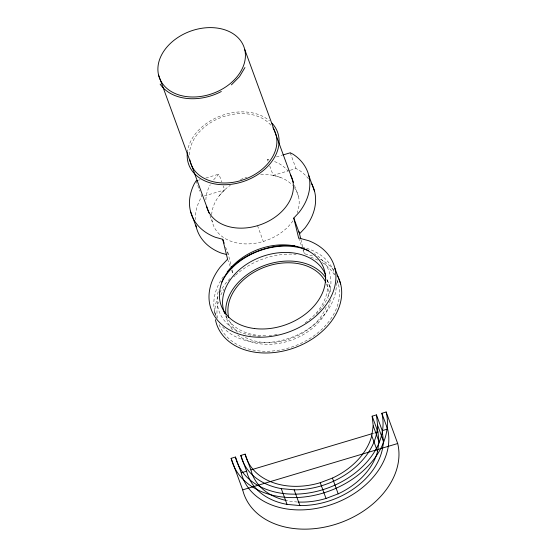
<?xml version="1.0" encoding="UTF-8"?>
<svg xmlns="http://www.w3.org/2000/svg" width="557" height="557" viewBox="0 0 557 557"><rect width="100%" height="100%" fill="white"/><g stroke="black" fill="none" stroke-linecap="round" stroke-linejoin="round"><path stroke-width="0.42" stroke-dasharray="2.79 2.09" d="M213.644 179.765L218.901 174.118L221.783 182M219.409 195.535L224.673 189.881L223.232 185.941M229.971 278.591L226.024 282.831A65.266 47.965 -20.1 0 0 219.987 292.237M198.536 180.203L200.165 179.716M205.867 178.017L218.901 174.118M268.001 161.189L267.423 159.615L269.867 158.884M276.383 156.935L282.086 155.229M204.308 195.973L224.673 189.881M269.734 165.923L273.195 175.378L289.487 170.512M290.301 170.268L296.004 168.562L298.643 169.885A61.89 45.486 -20.1 0 1 308.689 179.089M372.946 433.43L374.61 432.935M274.622 334.841L277.101 334.318M267.423 159.615L269.003 160.047M273.195 175.378L280.31 177.328M302.959 249.78L304.401 253.72L314.315 256.443M290.232 152.799L296.004 168.562M337.082 280.749L338.517 284.662M294.444 185.314L298.482 196.349M329.904 287.231L326.757 278.632A54.015 39.693 -20.1 0 1 303.579 323.896M298.629 237.957L301.803 246.626M257.522 225.682L263.287 241.446M225.613 247.183L228.495 255.064M227.583 259.193L230.18 266.288M231.621 270.229L233.063 274.169M209.975 215.559L212.363 222.09M196.092 180.934L199.845 191.183M201 194.337L201.864 196.705L200.186 199.315A61.89 45.486 -20.1 0 0 195.249 219.597M225.703 315.777L226.567 318.124M214.807 312.101L216.805 317.574M300.961 239.628L302.778 247.092M302.98 247.921L304.401 253.72M227.764 252.063L231.127 265.842M232.137 269.985L233.153 274.128M214.779 313.619A65.266 47.965 -20.1 0 1 218.574 295.224M320.352 259.172A65.266 47.965 -20.1 0 1 334.186 270.611M294.34 187.549A45.013 33.079 -20.1 0 1 297.25 212.683M292.982 220.795A45.013 33.079 -20.1 0 1 245.512 243.91A45.013 33.079 -20.1 0 1 211.799 218.873M211.688 214.724A45.013 33.079 -20.1 0 1 230.313 185.3M240.443 179.605A45.013 33.079 -20.1 0 1 246.758 177.237M260.711 174.626A45.013 33.079 -20.1 0 1 292.474 185.293M336.992 279.941A63.018 46.308 -20.1 0 1 294.576 346.015A63.018 46.308 -20.1 0 1 218.887 323.868M217.453 318.263A63.018 46.308 -20.1 0 1 218.323 302.061M220.871 294.932A63.018 46.308 -20.1 0 1 223.991 289.041M233.78 276.878A63.018 46.308 -20.1 0 1 234.977 275.736M235.583 275.179A63.018 46.308 -20.1 0 1 296.115 254.326M310.757 257.216A63.018 46.308 -20.1 0 1 317.845 260.126M322.238 262.632A63.018 46.308 -20.1 0 1 334.799 275.485M205.888 199.789A45.013 33.079 -20.1 0 1 210.274 184.785M274.538 161.565A45.013 33.079 -20.1 0 1 288.066 171.124M327.07 279.983A54.015 39.693 -20.1 0 1 330.747 293.476M330.294 299.945A54.015 39.693 -20.1 0 1 292.69 339.652A54.015 39.693 -20.1 0 1 237.769 335.056M232.513 329.946A54.015 39.693 -20.1 0 1 226.1 315.826M326.472 283.931A51.759 38.043 -20.1 0 1 328.352 298.489M326.172 307.095A51.759 38.043 -20.1 0 1 243.486 336.435M237.623 332.167A51.759 38.043 -20.1 0 1 229.414 319.871M317.775 256.06A58.513 43 -20.1 0 1 316.028 314.461M260.37 336.282A58.513 43 -20.1 0 1 218.692 289.633M314.364 253.686A58.513 43 -20.1 0 1 315.77 254.605M271.698 335.349A54.015 39.693 -20.1 0 1 269.122 335.572M265.717 335.711A54.015 39.693 -20.1 0 1 226.253 316.773M336.324 282.671A63.018 46.308 -20.1 0 1 292.481 337.013A63.018 46.308 -20.1 0 1 222.459 326.736M216.025 316.049A63.018 46.308 -20.1 0 1 223.649 276.272M301.936 247.057A63.018 46.308 -20.1 0 1 334.938 274.469M189.366 154.839A45.013 33.079 -20.1 0 1 223.74 116.559A45.013 33.079 -20.1 0 1 272.686 127.539M187.326 152.604A47.261 34.736 -20.1 0 1 220.078 116.114A47.261 34.736 -20.1 0 1 269.525 120.785M297.32 501.989A66.387 48.793 -20.1 0 1 287.134 500.68"/><path stroke-width="0.84" d="M371.763 435.811L373.204 425.813L372.16 416.176L376.469 414.888L382.234 430.652L383.348 440.942A70.892 52.1 -20.1 0 1 299.91 505.575L287.043 504.391A70.892 52.1 -20.1 0 1 246.605 471.194L240.833 455.431L245.136 454.143A66.387 48.793 -20.1 0 0 320.254 482.696L332.418 478.08A66.387 48.793 -20.1 0 0 371.763 435.811L377.535 451.574A66.387 48.793 -20.1 0 1 338.19 493.843L326.019 498.459A66.387 48.793 -20.1 0 1 298.197 502.031M377.535 451.574L378.976 441.576L377.931 431.94L372.16 416.176M244.948 67.529L239.468 76.685L231.42 84.859M197.721 180.447L196.092 180.934L194.414 183.552A61.89 45.486 -20.1 0 0 215.434 237.303L222.73 239.301L227.583 259.193L220.252 267.068A65.266 47.965 -20.1 0 0 236.384 333.156A65.266 47.965 -20.1 0 0 324.675 306.761A65.266 47.965 -20.1 0 0 308.55 240.673L298.629 237.957L293.776 218.066L299.165 212.273A61.89 45.486 -20.1 0 0 292.871 154.122L290.232 152.799L282.9 154.985M231.141 458.327L235.451 457.039A76.518 56.236 -20.1 0 0 322.023 489.944A76.518 56.236 -20.1 0 0 381.851 413.28L386.154 411.992L397.691 443.525A81.023 59.543 -20.1 0 1 334.346 524.701A81.023 59.543 -20.1 0 1 242.685 489.861L231.141 458.327A81.023 59.543 -20.1 0 0 322.809 493.168A81.023 59.543 -20.1 0 0 386.154 411.992M235.451 457.039L241.216 472.802L246.605 471.194M245.136 454.143L250.908 469.906L372.118 433.68M375.439 432.685L377.931 431.94M382.234 430.652L387.616 429.043L381.851 413.28M242.685 489.861L397.691 443.525M240.833 455.431A70.892 52.1 -20.1 0 0 281.271 488.628L294.145 489.812A70.892 52.1 -20.1 0 0 377.583 425.179L376.469 414.888M226.88 254.626L221.206 253.066A61.89 45.486 -20.1 0 1 195.869 225.327M308.857 175.754L314.628 191.524M334.896 268.251L340.668 284.014M244.718 49.441A45.013 33.079 -20.1 0 1 186.943 96.653A45.013 33.079 -20.1 0 1 173.318 40.835A45.013 33.079 -20.1 0 1 244.718 49.441L293.4 182.473M377.583 425.179L383.348 440.942M373.204 425.813L378.976 441.576M293.776 218.066L299.548 233.829L304.937 228.043A61.89 45.486 -20.1 0 0 311.767 183.935M332.418 478.08L338.19 493.843M320.254 482.696L326.019 498.459M222.73 239.301L224.172 243.242M158.599 75.181L209.077 213.115M294.145 489.812L299.91 505.575M190.445 211.152L196.217 226.915M281.271 488.628L287.043 504.391M298.998 231.58L300.759 238.8M231.329 266.671L231.733 268.328M337.243 275.255A65.266 47.965 -20.1 0 1 294.618 347.756A65.266 47.965 -20.1 0 1 215.434 319.669M290.35 174.543A45.013 33.079 -20.1 0 1 261.699 224.262A45.013 33.079 -20.1 0 1 206.591 206.327M225.884 314.259A54.015 39.693 -20.1 0 1 264.77 265.334A54.015 39.693 -20.1 0 1 325.852 277.971M228.718 317.483A51.759 38.043 -20.1 0 1 265.431 266.859A51.759 38.043 -20.1 0 1 325.796 282.406M221.679 282.114A58.513 43 -20.1 0 1 308.376 250.559M224.75 313.647A54.015 39.693 -20.1 0 1 260.627 257.104A54.015 39.693 -20.1 0 1 325.741 275.325M227.235 271.844A63.018 46.308 -20.1 0 1 294.611 245.874M221.338 91.501A47.261 34.736 -20.1 0 1 160.131 84.121M272.039 123.188A47.261 34.736 -20.1 0 1 244.063 181.283A47.261 34.736 -20.1 0 1 187.326 152.604M273.16 128.263A45.013 33.079 -20.1 0 1 245.017 179.18A45.013 33.079 -20.1 0 1 189.749 159.643M286.319 500.506A66.387 48.793 -20.1 0 1 250.908 469.906M387.616 429.043A76.518 56.236 -20.1 0 1 327.795 505.714A76.518 56.236 -20.1 0 1 241.216 472.802M254.619 328.553A54.572 40.111 -20.1 0 0 324.675 271.308A54.572 40.111 -20.1 0 0 238.104 260.878A54.572 40.111 -20.1 0 0 254.619 328.553"/></g></svg>
